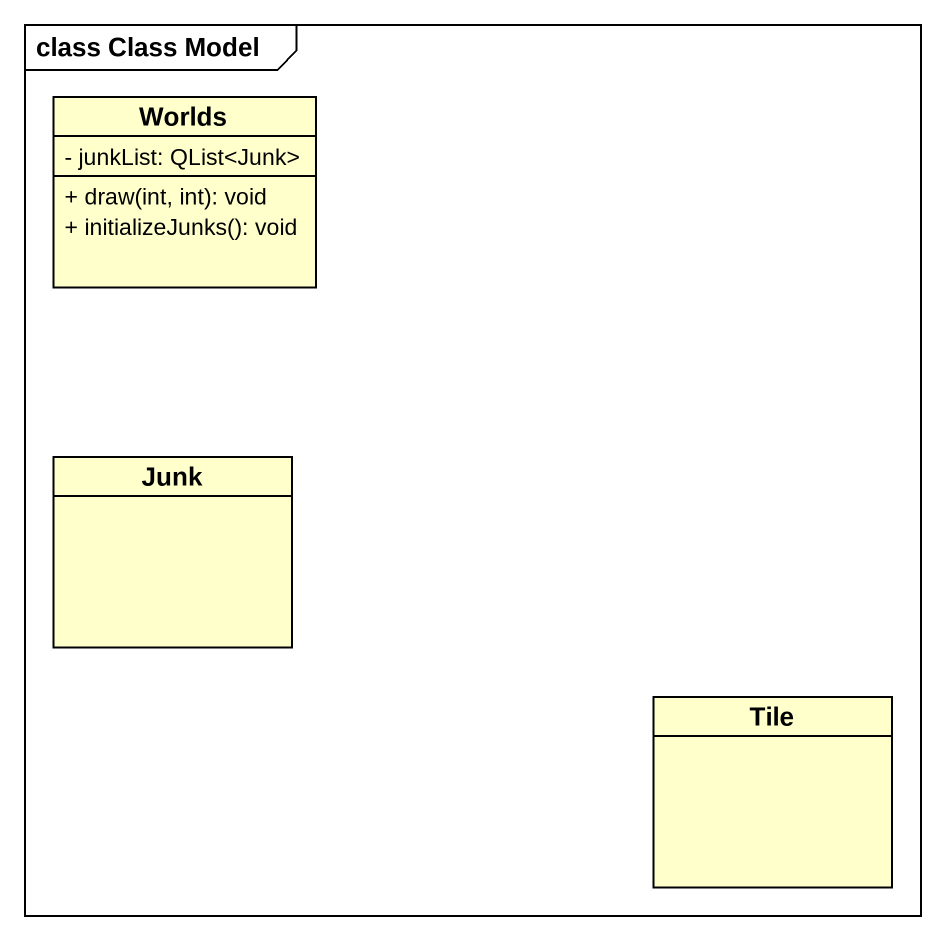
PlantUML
@startuml
mainframe class Class Model
hide circle
hide empty members
skinparam classAttributeIconSize 0
class Worlds {
  - junkList: QList<Junk>
  + draw(int, int): void
  + initializeJunks(): void
}
class Junk
class Tile
@enduml
